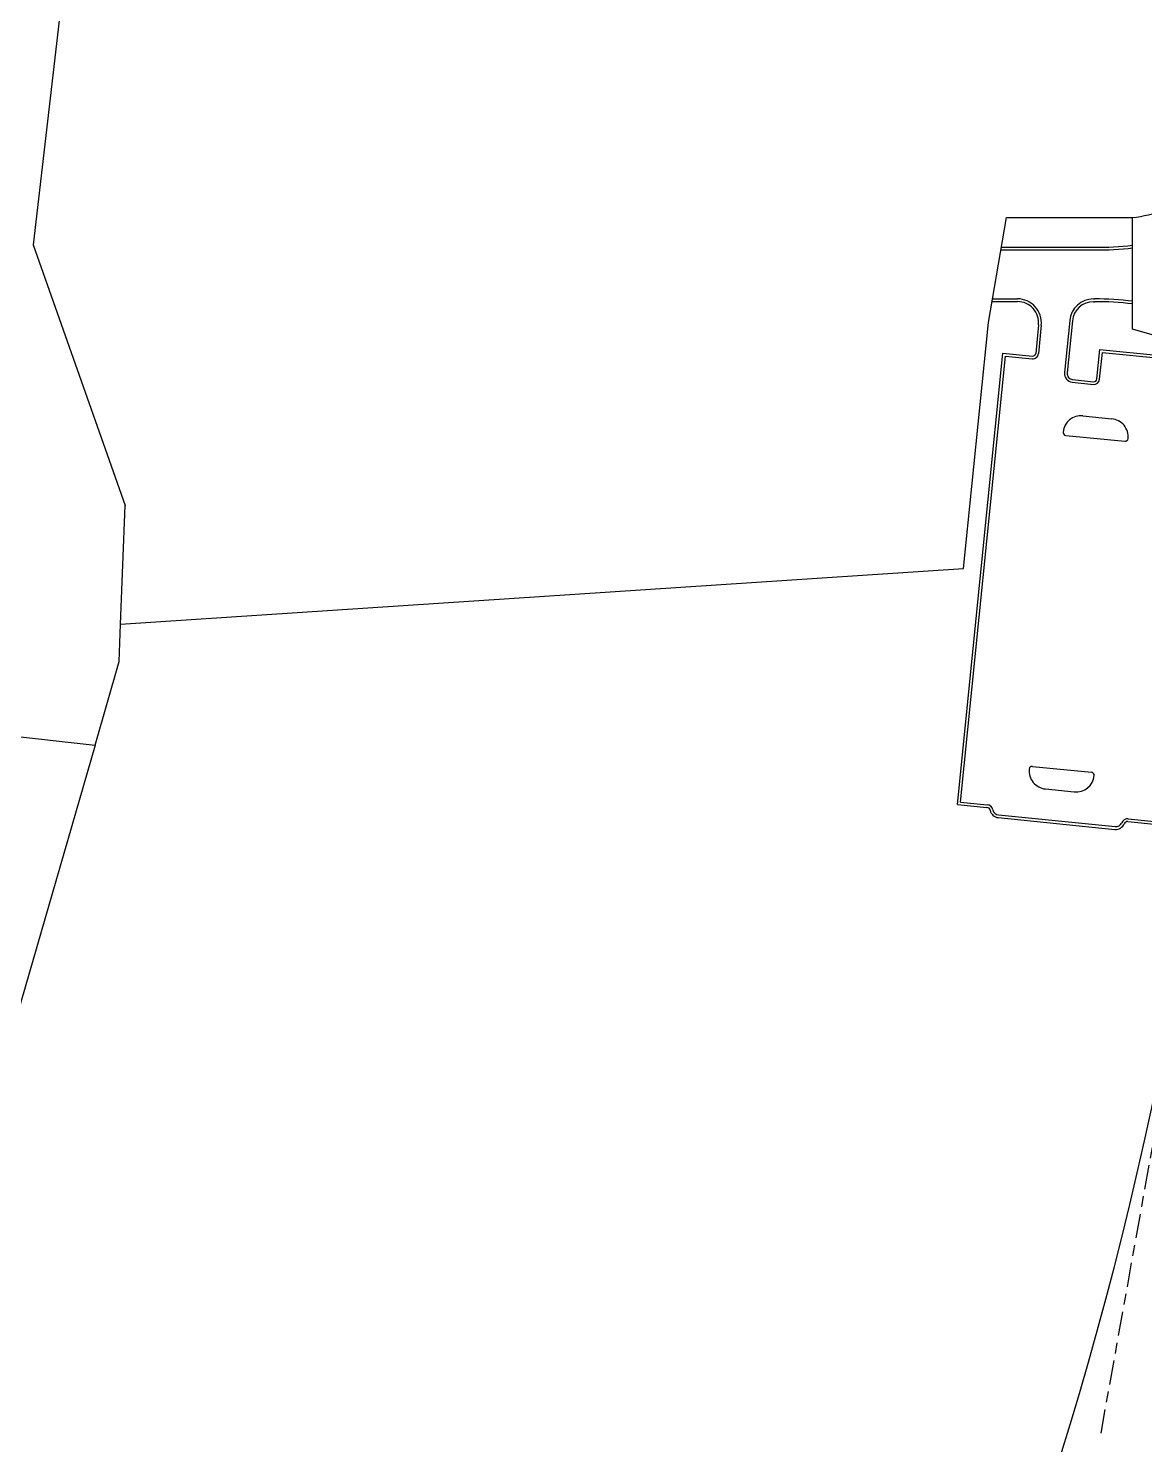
# Model space of a CAD drawing. Extents: x 294483 to 298733, y 6233899 to 6239242.
# Drawn here: x 296102.9 to 296287.5, y 6236213.6 to 6236447.8 of the extents above; entities that cross this region are included whole.
import ezdxf

# ---------------------------------------------------------------- set-up
doc = ezdxf.new("R2010")
doc.units = 0
doc.linetypes.add('Cable Exist UG', pattern=[8.2, 4, -1.2, 1.8, -1.2])
doc.layers.add('_User_LV_Exist', color=7, linetype='Continuous')
doc.layers.add('Notes', color=7, linetype='Continuous')
doc.layers.add('Cadastre Land Parcels_SP_EXT', color=9, linetype='Continuous', lineweight=5)

msp = doc.modelspace()

# ---------------------------------------------------------------- linework, layer by layer
at = {"layer": '_User_LV_Exist', "color": 7, "linetype": 'Cable Exist UG', "flags": 128}
msp.add_lwpolyline([(296301.08193, 6236425.17819, -0.41545495), (296295.37535, 6236419.3257), (296295.0239, 6236396.72535, -0.262284206), (296303.19725, 6236371.5604), (296298.0099, 6236314.24136), (296280.12879, 6236214.75738)], format="xyb", dxfattribs=at)
at = {"layer": 'Cadastre Land Parcels_SP_EXT'}
for p, q in [((296115.56719, 6236513.51577), (296103.69382, 6236412.01471)), ((296103.69382, 6236412.01471), (296118.9422, 6236368.91556))]:
    msp.add_line(p, q, dxfattribs=at)
at = {"layer": 'Notes'}
for p, q in [((296115.56719, 6236513.51577), (296103.69382, 6236412.01471)), ((296285.5018, 6236398.03664), (296285.52907, 6236416.4982)), ((296103.69382, 6236412.01471), (296118.9422, 6236368.91556)), ((296289.14451, 6236396.9986), (296285.5018, 6236398.03664))]:
    msp.add_line(p, q, dxfattribs=at)
at = {"layer": 'Notes', "color": 254, "true_color": 0xd1d1d1}
for p, q in [((296263.76369, 6236411.17821), (296279.27555, 6236411.15562)), ((296263.84143, 6236411.6281), (296279.27621, 6236411.60562)), ((296262.28659, 6236402.63035), (296266.50865, 6236402.62421)), ((296262.36434, 6236403.08024), (296266.50931, 6236403.07421)), ((296279.06914, 6236402.60042), (296279.26309, 6236402.60014)), ((296279.0698, 6236403.05042), (296279.26375, 6236403.05014)), ((296269.98604, 6236398.77447), (296269.51259, 6236394.06016)), ((296270.43378, 6236398.72951), (296269.96034, 6236394.0152)), ((296275.13381, 6236399.49513), (296274.26752, 6236390.86906)), ((296275.58156, 6236399.45016), (296274.71526, 6236390.82409)), ((296256.59525, 6236319.47764), (296264.08965, 6236394.10226)), ((296257.08797, 6236319.88042), (296264.49243, 6236393.60955)), ((296264.08965, 6236394.10226), (296268.96513, 6236393.61263)), ((296264.49243, 6236393.60955), (296268.92016, 6236393.16488)), ((296279.64027, 6236389.82696), (296280.12991, 6236394.70244)), ((296280.08802, 6236389.782), (296280.53269, 6236394.20973)), ((296280.12991, 6236394.70244), (296290.07986, 6236393.70319)), ((296280.53269, 6236394.20973), (296290.03489, 6236393.25544)), ((296275.56537, 6236389.28142), (296279.04785, 6236388.93168)), ((296275.61033, 6236389.72917), (296279.09281, 6236389.37943)), ((296277.31925, 6236383.72837), (296282.09523, 6236383.24873)), ((296274.48203, 6236380.4957), (296284.23298, 6236379.51643)), ((296268.98614, 6236325.77098), (296278.73709, 6236324.79171)), ((296271.12388, 6236322.03868), (296275.89986, 6236321.55904)), ((296256.59525, 6236319.47764), (296261.45926, 6236318.98916)), ((296256.59525, 6236319.47764), (296261.45926, 6236318.98916)), ((296257.08797, 6236319.88042), (296261.50422, 6236319.43691)), ((296263.31083, 6236317.29567), (296282.61373, 6236315.35711)), ((296263.3558, 6236317.74341), (296282.6587, 6236315.80486)), ((296284.76508, 6236316.6486), (296289.62909, 6236316.16012)), ((296284.81005, 6236317.09635), (296289.67405, 6236316.60787))]:
    msp.add_line(p, q, dxfattribs=at)
at = {"layer": 'Notes', "flags": 128}
msp.add_lwpolyline([(296285.52907, 6236416.4982, 0.066067421), (296295.92314, 6236419.38673, 0.231476051), (296299.08421, 6236423.04326, 0.078915438), (296300.3106, 6236435.21626, 0.003357464), (296299.77407, 6236443.61284)], format="xyb", dxfattribs=at)
msp.add_lwpolyline([(296285.52907, 6236416.4982, 0.066067421), (296295.92314, 6236419.38673, 0.231476051), (296299.08421, 6236423.04326, 0.078915438), (296300.3106, 6236435.21626, 0.003357464), (296299.77407, 6236443.61284)], format="xyb", dxfattribs=at)
for points in [[(296020.007, 6236339.77026), (296113.97027, 6236329.30362), (296117.93081, 6236343.09389), (296118.17362, 6236349.29294), (296257.59954, 6236358.46497), (296261.68585, 6236399.15388), (296264.68832, 6236416.52899), (296285.52907, 6236416.4982)], [(296020.007, 6236339.77026), (296113.97027, 6236329.30362), (296117.93081, 6236343.09389), (296118.17362, 6236349.29294), (296257.59954, 6236358.46497), (296261.68585, 6236399.15388), (296264.68832, 6236416.52899), (296285.52907, 6236416.4982)], [(296020.007, 6236339.77026), (296113.97027, 6236329.30362), (296117.93081, 6236343.09389), (296118.17362, 6236349.29294), (296257.59954, 6236358.46497), (296261.68585, 6236399.15388), (296264.68832, 6236416.52899), (296285.52907, 6236416.4982)], [(296118.17362, 6236349.29294), (296118.9422, 6236368.91556)], [(296118.17362, 6236349.29294), (296118.9422, 6236368.91556)], [(296113.97027, 6236329.30362), (296081.74499, 6236217.99275), (296196.9769, 6236051.44101)]]:
    msp.add_lwpolyline(points, dxfattribs=at)
at = {"layer": 'Notes'}
for centre, radius, start, end in [((296279.84359, 6236457.10209), 41, 277.9709063, 293.0904709), ((295674.83219, 6236399.46453), 627.49932, 326.31547419, 357.89551716)]:
    msp.add_arc(centre, radius, start, end, dxfattribs=at)
at = {"layer": 'Notes', "color": 254, "true_color": 0xd1d1d1}
for centre, radius, start, end in [((296279.84359, 6236457.10209), 45.5, 269.2855101, 277.16968), ((296279.84359, 6236457.10209), 45.95, 269.2855101, 277.16968), ((296266.50355, 6236399.12421), 3.5, 354.26513, 89.9165632), ((296266.50355, 6236399.12421), 3.95, 354.26513, 89.9165632), ((296279.06404, 6236399.10042), 3.95, 89.9165631, 174.26513), ((296279.06404, 6236399.10042), 3.5, 89.9165631, 174.26513), ((296279.69587, 6236357.10219), 45.95, 82.6610534, 90.5449865), ((296279.69587, 6236357.10219), 45.5, 82.6610534, 90.5449865), ((296269.01509, 6236394.11013), 0.95, 264.26513, 354.26513), ((296269.01509, 6236394.11013), 0.5, 264.26513, 354.26513), ((296275.71026, 6236390.72416), 1.45, 174.26513, 264.2651301), ((296275.71026, 6236390.72416), 1, 174.26513, 264.2651301), ((296279.14278, 6236389.87693), 0.95, 264.2651301, 354.26513), ((296279.14278, 6236389.87693), 0.5, 264.2651301, 354.26513), ((296277.01948, 6236380.74338), 3, 84.2651301, 174.26513), ((296281.79545, 6236380.26374), 3, 354.26513, 84.2651301), ((296274.53199, 6236380.9932), 0.5, 174.26513, 264.2651301), ((296284.28294, 6236380.01393), 0.5, 264.26513, 354.26513), ((296271.42366, 6236325.02367), 3, 174.26513, 264.2651301), ((296268.93617, 6236325.27348), 0.5, 84.2651301, 174.26513), ((296276.19964, 6236324.54403), 3, 264.2651301, 354.26513), ((296278.68712, 6236324.29421), 0.5, 354.26513, 84.2651301), ((296261.3993, 6236318.39216), 0.6, 10.8739473, 84.26513), ((296261.3993, 6236318.39216), 0.6, 10.8739473, 84.26513), ((296261.3993, 6236318.39216), 1.05, 10.8739473, 84.26513), ((296263.46072, 6236318.78816), 1.5, 190.8739473, 264.2651301), ((296263.46072, 6236318.78816), 1.05, 190.8739473, 264.2651301), ((296282.76362, 6236316.84961), 1.5, 264.2651301, 337.6563127), ((296282.76362, 6236316.84961), 1.05, 264.2651301, 337.6563127), ((296284.70513, 6236316.05161), 1.05, 84.26513, 157.6563126), ((296284.70513, 6236316.05161), 0.6, 84.26513, 157.6563126)]:
    msp.add_arc(centre, radius, start, end, dxfattribs=at)

doc.saveas('drawing.dxf')
